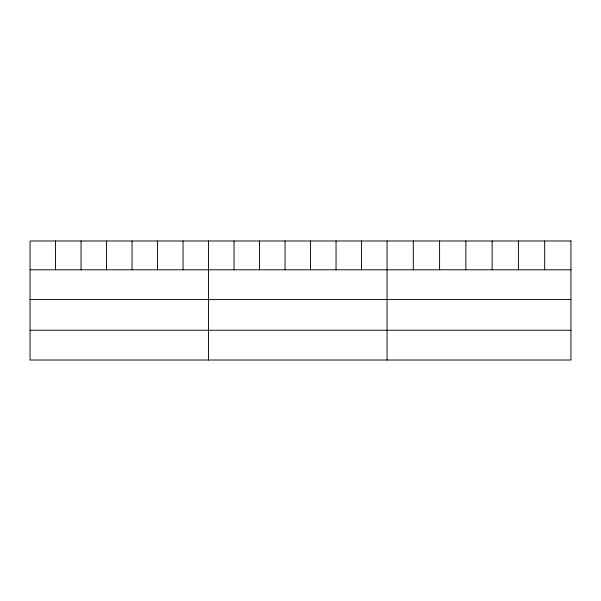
<?xml version="1.0" encoding="UTF-8"?>
<svg xmlns="http://www.w3.org/2000/svg" width="601" height="601" viewBox="0 0 601 601"><rect width="100%" height="100%" fill="white"/><g stroke="black" fill="none" stroke-linecap="round" stroke-linejoin="round"><path stroke-width="0.9" d="M30.05 269.796L570.95 269.796M30.05 299.568L570.95 299.568M30.05 330.242L570.95 330.242M544.679 240.978L544.679 269.796M518.408 240.978L518.408 269.796M492.136 240.978L492.136 269.796M465.858 240.978L465.858 269.796M439.586 240.978L439.586 269.796M413.315 240.978L413.315 269.796M387.044 240.978L387.044 360.022M361.547 240.978L361.547 269.796M336.042 240.978L336.042 269.796M310.544 240.978L310.544 269.796M285.047 240.978L285.047 269.796M259.549 240.978L259.549 269.796M234.044 240.978L234.044 269.796M208.547 240.978L208.547 360.022M183.05 240.978L183.05 269.796M157.545 240.978L157.545 269.796M132.047 240.978L132.047 269.796M106.55 240.978L106.55 269.796M81.052 240.978L81.052 269.796M55.547 240.978L55.547 269.796M570.95 240.978L30.05 240.978L30.05 360.022L570.95 360.022L570.95 240.978"/></g></svg>
